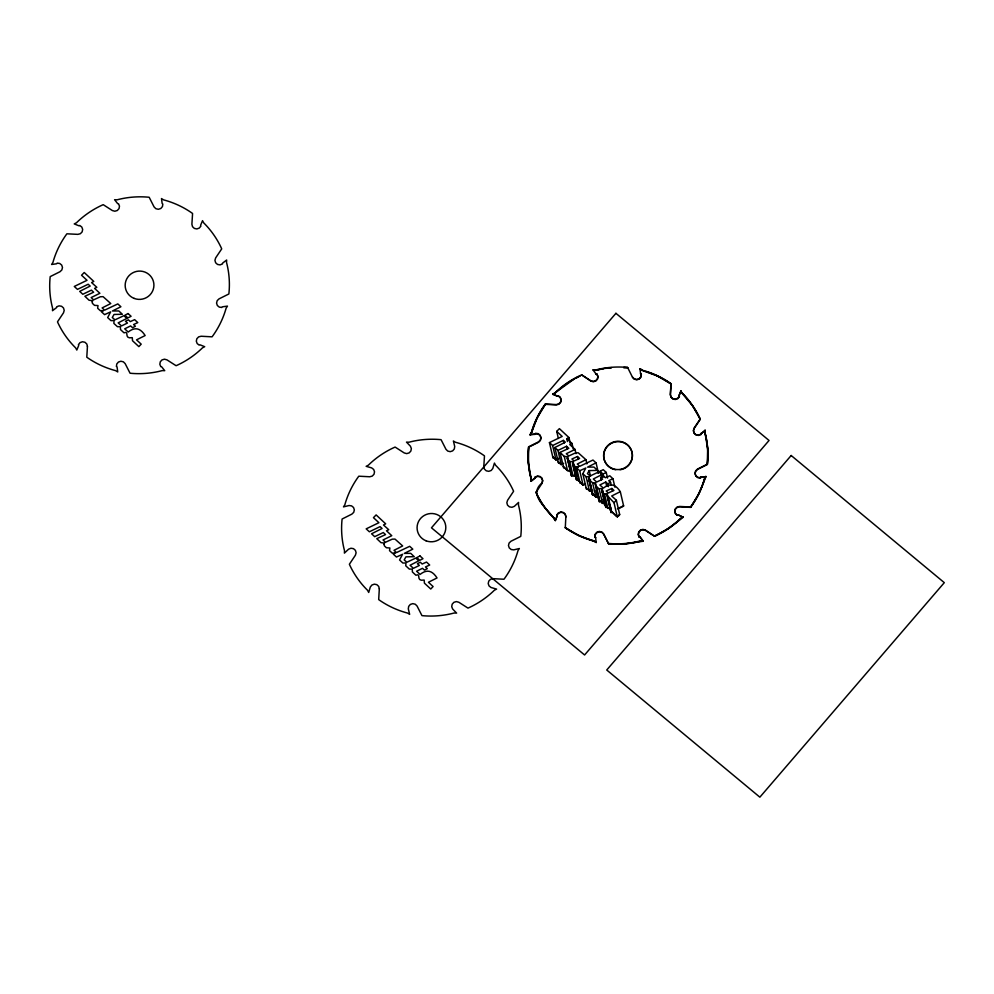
<?xml version="1.0" encoding="UTF-8"?>
<svg xmlns="http://www.w3.org/2000/svg" width="994" height="994" viewBox="0 0 994 994"><rect width="100%" height="100%" fill="white"/><g stroke="black" fill="none" stroke-linecap="round" stroke-linejoin="round"><path stroke-width="1.49" d="M570.643 472.436L573.041 475.902L569.686 461.489L567.388 458.793L567.798 456.818L564.232 456.37L560.044 452.394L568.804 448.319L566.568 446.269L557.957 450.406L554.851 447.499L565.325 442.193L563.337 440.379L552.627 445.511L549.433 442.591L562.182 436.428L556.715 431.384L559.386 428.638L568.953 437.559L570.258 443.212M611.037 512.32L607.098 495.372L607.433 493.794L604.526 493.943C599.904 493.099 604.253 486.874 599.158 488.961L595.654 485.668L595.543 482.836L592.598 482.823L589.032 479.543L589.218 476.722L586.125 476.76L582.832 473.716L585.814 468L579.726 470.746L576.57 467.839L578.533 466.832L575.427 466.782L572.643 463.999M610.453 509.798L610.714 507.859L607.806 508.009L605.259 505.412M605.122 504.741L605.495 502.989L602.439 503.026L598.848 499.622M528.634 446.815L528.46 463.117L531.057 478.474A89.92 88.329 -13.1 0 1 528.634 446.815L538.45 441.908A4.684 4.597 -13.1 0 0 535.629 433.309A1.516 1.491 -13.1 0 1 534.822 434.005L530.026 434.676L534.909 434.353A1.715 1.677 -13.1 0 0 535.356 434.105L535.393 434.067A1.255 1.23 -13.1 0 0 535.729 433.67A4.684 4.597 -13.1 0 1 538.524 442.255L529.939 446.554M641.987 369.818L639.925 368.762L642.074 370.166A89.92 88.329 -13.1 0 1 671.012 383.659L670.329 394.444A4.684 4.597 -13.1 0 0 679.312 396.308A1.516 1.491 -13.1 0 1 679.113 395.277L680.965 390.866L682.195 393.375A89.92 88.329 -13.1 0 1 700.236 419.406L694.172 428.451A4.684 4.597 -13.1 0 0 700.969 434.49A1.516 1.491 -13.1 0 1 701.329 433.496L705.081 430.228L705.044 433.024A89.92 88.329 -13.1 0 1 707.393 464.521L697.564 469.416A4.684 4.597 -13.1 0 0 700.372 478.015A1.516 1.479 -13.1 0 1 701.192 477.344L705.976 476.66L701.093 476.971A1.516 1.491 -13.1 0 0 700.285 477.667A4.684 4.597 -13.1 0 1 697.49 469.069L707.306 464.173A89.92 88.329 -13.1 0 0 704.97 432.663L705.081 430.228M591.964 491.521L592.262 493.782M569.686 461.489L573.153 461.713L572.494 463.366L576.408 479.916M575.849 477.791L576.11 476.263M570.742 472.374L571.152 471.243L568.779 470.932M705.976 476.66L698.931 493.67L690.606 507.375L679.647 506.803A4.684 4.597 -13.1 0 0 677.088 515.352M565.946 516.979A4.684 4.597 -13.1 0 0 556.951 515.153A1.255 1.23 -13.1 0 1 557.137 515.625L557.149 515.625A1.715 1.677 -13.1 0 1 557.149 516.184L555.323 520.607C549.508 509.537 526.733 495.733 541.941 482.997A4.684 4.597 -13.1 0 0 535.12 476.983A1.516 1.491 -13.1 0 1 534.772 477.977L531.032 481.27L534.859 478.325A1.715 1.677 -13.1 0 0 535.12 477.89L535.132 477.828M535.107 477.89L535.12 477.865A1.255 1.23 -13.1 0 0 535.219 477.331A4.684 4.597 -13.1 0 1 542.028 483.345L535.99 492.415A89.92 88.329 -13.1 0 0 554.167 518.446M554.068 518.682L554.08 518.098A89.92 88.329 -13.1 0 1 535.915 492.067M555.323 520.607L557.075 515.836A1.516 1.491 -13.1 0 0 556.876 514.805A4.684 4.597 -13.1 0 1 565.859 516.631L565.3 527.764L579.104 535.766L594.163 541.196A89.92 88.329 -13.1 0 1 565.3 527.764L565.226 527.416A89.92 88.329 -13.1 0 0 594.077 540.848L596.251 542.5L595.53 537.443A1.516 1.491 -13.1 0 0 594.834 536.648A4.684 4.597 -13.1 0 1 603.594 533.815L608.577 543.78L624.779 543.904L643.242 541.233L640.211 537.145A1.516 1.491 -13.1 0 0 639.192 536.81A4.684 4.597 -13.1 0 1 645.367 530.051L654.611 536.263L668.614 528.485L683.213 517.24L678.666 515.103A1.516 1.491 -13.1 0 0 677.61 515.302A4.684 4.597 -13.1 0 1 679.573 506.443L690.519 507.027A89.92 88.329 -13.1 0 0 704.56 478.387L705.889 476.312M605.495 502.989L605.197 505.263M530.026 434.676L531.368 432.601A89.92 88.329 -13.1 0 1 545.321 403.999L556.267 404.558A4.684 4.597 -13.1 0 0 558.218 395.699A1.516 1.491 -13.1 0 1 557.162 395.898L552.689 394.121L557.236 396.246A1.715 1.677 -13.1 0 0 557.758 396.246L557.82 396.233A1.255 1.23 -13.1 0 0 558.305 396.059A4.684 4.597 -13.1 0 1 556.354 404.906L545.395 404.347L537.12 418.039L531.442 432.949A89.92 88.329 -13.1 0 1 545.395 404.347L545.321 403.999M530.113 435.024L531.119 432.638M592.238 491.533L592.051 493.074M598.177 473.231L597.518 470.411L589.193 470.584L587.454 473.641L590.125 475.964L599.071 471.79L601.979 474.56L602.637 477.381M682.294 393.139L682.108 393.028A89.92 88.329 -13.1 0 1 700.149 419.058L694.085 428.103A4.684 4.597 -13.1 0 0 700.894 434.142A1.516 1.491 -13.1 0 1 701.242 433.148M617.386 517.166L614.019 502.74L616.367 500.28L611.695 495.981L620.306 491.67L623.66 506.095L618.74 508.555M619.635 514.345L617.299 516.818L610.95 510.953M618.156 516.346L619.722 514.706L616.367 500.28M552.776 394.469L574.445 378.826M705.156 430.576L701.329 433.496A1.715 1.677 -13.1 0 0 701.068 433.931L701.068 433.931A1.255 1.23 -13.1 0 0 700.956 434.502M552.689 394.121L554.9 392.978A89.92 88.329 -13.1 0 1 581.639 374.862L590.784 380.752A4.684 4.597 -13.1 0 0 596.972 374.017A1.516 1.491 -13.1 0 1 595.965 373.669L596.052 374.017A1.715 1.677 -13.1 0 0 596.487 374.278L596.549 374.291A1.255 1.23 -13.1 0 0 597.059 374.378A4.684 4.597 -13.1 0 1 590.871 381.1L581.639 374.862M654.524 535.915A89.92 88.329 -13.1 0 0 680.927 518.036L683.126 516.892M567.412 441.535L566.754 438.714L568.953 437.559M620.306 491.67C615.485 484.202 610.192 482.786 603.333 488.141L599.867 484.948L605.756 482.04L607.769 483.842L610.564 482.363L611.223 485.184M600.749 474.138L600.09 471.305L603.221 469.665L606.241 472.423L607.558 478.077M601.979 474.56L593.319 478.984L596.673 482.04L602.637 479.183L600.637 477.418L603.532 475.952L605.433 477.729L609.794 475.791L612.95 478.735L614.926 487.209M600.09 471.305L603.01 474.063L606.241 472.423M586.907 463.912L585.926 459.675L577.29 464.036L579.763 466.298L592.971 460.048L596.065 462.869L598.363 472.759M588.063 480.686L590.523 479.443M617.436 508.829L623.573 505.747M596.065 462.869L587.591 467.118L593.965 467.068L597.518 470.411M575.663 378.229L580.508 375.819M573.302 449.077L571.985 443.436L569.761 444.529L575.041 449.425L576.023 453.662M575.041 449.425L566.307 453.699L568.754 455.985L575.526 452.879L578.259 452.804L585.926 459.675M558.578 458.296L555.907 459.576L552.714 456.656M552.788 457.004L555.981 459.924L558.665 458.644M563.685 463.291L561.225 464.471L558.131 461.576M612.95 478.735L608.726 480.686L610.564 482.363M585.429 483.718L582.993 484.823L579.837 481.916M579.924 482.264L583.08 485.171L585.516 484.078M611.857 488.464L606.178 491.011L608.291 492.987L613.944 490.415L611.857 488.464L612.515 491.284M577.502 456.507L571.91 458.992L574.023 461.005L579.614 458.47L577.502 456.507L578.148 459.327M595.356 369.818L593.02 369.917L595.592 370.364L603.507 368.662M606.178 368.327L611.534 367.656A89.92 88.329 -13.1 0 0 595.592 370.364M605.122 504.902L607.893 508.369L610.788 508.207M608.502 543.432A89.92 88.329 -13.1 0 0 640.683 540.811L643.155 540.885M598.761 499.435L602.526 503.374L605.57 503.349M592.499 490.787L589.392 490.825L586.112 487.793M592.573 491.148L589.479 491.173L586.125 476.76M592.175 493.434L595.953 497.236L598.897 497.261L596.524 487.072M623.648 367.594L627.612 367.457A89.92 88.329 -13.1 0 0 595.505 370.004M576.433 475.778L572.954 475.554L570.891 473.604M574.197 475.977L576.508 476.126M642.112 370.414L657.233 375.918L671.087 384.007L670.403 394.792A4.684 4.597 -13.1 0 0 679.399 396.656A1.516 1.491 -13.1 0 1 679.2 395.624L679.113 395.277M683.213 517.24L678.666 515.103M566.754 438.714L571.985 443.436M576.073 478.449L578.707 480.847M592.3 493.608L595.878 496.888L598.823 496.913L598.574 498.777M604.874 500.616L603.147 499.025L604.476 504.728M614.019 502.74L607.098 495.372M616.317 516.184L610.664 510.407M558.206 461.924L561.312 464.819L557.957 450.406M563.312 466.472L567.499 470.435L571.078 470.883L570.742 473.206M563.399 466.82L567.586 470.783L564.232 456.37M682.195 393.375L692.408 405.589L700.149 419.058M643.242 541.233L640.285 537.493A1.715 1.677 -13.1 0 0 639.85 537.245L639.788 537.22A1.255 1.23 -13.1 0 0 639.279 537.145M593.02 369.917L596.052 374.017A1.516 1.491 -13.1 0 0 597.059 374.365M553.993 518.334L555.236 520.26M627.612 367.457L632.582 377.434A4.684 4.597 -13.1 0 0 641.341 374.626A1.516 1.491 -13.1 0 1 640.645 373.831L640.558 373.483A1.516 1.491 -13.1 0 0 641.254 374.266A4.684 4.597 -13.1 0 1 632.495 377.086M575.924 478.077L578.781 481.208L575.427 466.782M610.478 509.847L610.751 510.754M598.574 498.901L598.835 499.783M610.366 509.45L610.552 510.195M707.306 464.173L707.666 448.654L705.044 433.024M701.093 476.971L701.18 477.319A1.516 1.491 -13.1 0 0 700.372 478.015M680.965 390.866L679.2 395.624A1.715 1.677 -13.1 0 0 679.188 396.134L679.2 396.196A1.255 1.23 -13.1 0 0 679.387 396.668M671.012 383.659L671.087 384.007A89.92 88.329 -13.1 0 0 645.963 371.532M690.519 507.027L690.606 507.375A89.92 88.329 -13.1 0 0 704.634 478.735M640.211 537.145L640.285 537.493A1.516 1.491 -13.1 0 0 639.279 537.158A4.684 4.597 -13.1 0 1 645.454 530.398L654.611 536.263A89.92 88.329 -13.1 0 0 681.002 518.383M607.769 483.842L608.427 486.662M605.756 482.04L606.738 486.277M603.01 474.063L603.669 476.884M608.427 498.031L611.385 510.742M607.222 494.267L611.298 512.407M607.123 494.763L611.148 512.73M600.637 477.418L601.295 480.251M604.526 493.943L607.893 508.369M602.215 488.924L603.855 495.981M602.128 489.085L603.78 496.155M604.439 498.976L605.744 504.629M601.792 489.831L606.029 507.549M601.768 490.315L605.607 506.878M599.158 488.961L602.526 503.374M595.307 483.432L599.568 501.796M595.22 483.854L599.245 501.784M595.94 490.291L597.257 495.944M592.598 482.823L595.953 497.236M589.193 470.584L590.511 476.225M589.206 478.524L592.822 494.055M588.697 477.443L592.635 494.403M588.647 478.077L592.648 495.074M588.697 478.661L592.523 494.9M582.832 473.716L586.448 489.259M595.53 537.443L595.617 537.791A1.516 1.491 -13.1 0 0 594.921 536.996A4.684 4.597 -13.1 0 1 603.681 534.163L608.577 543.78A89.92 88.329 -13.1 0 0 640.757 541.158M579.726 470.746L583.08 485.171M596.251 542.5L594.188 541.444M576.57 467.839L580.185 483.382M573.153 461.713L574.147 465.95M572.83 462.185L576.122 476.312M557.162 395.898L557.236 396.246A1.516 1.491 -13.1 0 0 558.293 396.047M572.594 462.695L576.545 479.642M566.568 446.269L567.226 449.102M567.524 457.488L571.798 475.853M563.337 440.379L563.996 443.2M567.388 457.961L571.662 476.312M567.363 458.371L571.326 475.741M556.715 431.384L558.367 438.441M560.044 452.394L563.66 467.938M554.851 447.499L558.466 463.042M552.627 445.511L555.981 459.924M549.433 442.591L553.049 458.122M557.075 515.836L557.149 516.184A1.516 1.491 -13.1 0 0 556.951 515.153M534.822 434.005L534.909 434.353A1.516 1.491 -13.1 0 0 535.716 433.67M534.772 477.977L534.859 478.325A1.516 1.491 -13.1 0 0 535.207 477.331M598.487 498.429L598.661 499.249M639.925 368.762L640.645 373.831A1.715 1.677 -13.1 0 0 640.894 374.266L640.944 374.316A1.255 1.23 -13.1 0 0 641.329 374.639M530.846 478.623L531.032 481.27M531.131 478.822A89.92 88.329 -13.1 0 1 528.709 447.163M554.975 393.326A89.92 88.329 -13.1 0 1 578.061 376.937M623.673 367.507A89.92 88.329 -13.1 0 1 627.686 367.817M615.634 469.752A14.388 14.14 -13.1 0 1 606.116 448.008A14.388 14.14 -13.1 0 1 630.246 448.182A14.388 14.14 -13.1 0 1 620.045 469.789M92.231 301.828L92.454 303.406L94.529 305.357L97.996 305.58L97.636 308.252L100.27 310.65L103.376 310.7L101.4 311.718L104.569 314.626L110.657 311.88L107.675 317.583L110.955 320.627L114.061 320.59L113.863 323.41L117.441 326.691L120.386 326.715L120.485 329.548L124.001 332.828C129.096 330.753 124.747 336.966 129.369 337.811L132.277 337.662L132.525 340.743L138.862 346.62L141.198 344.148L136.538 339.861L145.149 335.537C140.328 328.07 135.035 326.653 128.176 332.021L124.71 328.828L130.599 325.92L132.612 327.709L135.408 326.231L133.569 324.553L137.793 322.603L134.637 319.658L130.276 321.596L128.375 319.819L125.48 321.298L127.48 323.05L121.516 325.92L118.162 322.864L126.822 318.428L123.915 315.67L114.969 319.832L112.297 317.508L114.037 314.452L122.361 314.278L118.808 310.948L112.434 310.985L120.908 306.748L117.814 303.915L104.606 310.165L102.133 307.904L110.769 303.543L103.103 296.672L100.369 296.759L93.598 299.865L91.15 297.566L99.885 293.292L94.604 288.397L96.828 287.303L91.597 282.582L93.784 281.426L84.217 272.505L81.558 275.251L87.025 280.308L74.277 286.458L77.47 289.378L88.18 284.247L90.168 286.073L79.694 291.379L82.8 294.274L91.411 290.149L93.647 292.199L84.888 296.274L89.075 300.238L92.641 300.685L92.231 301.828M384.119 544.227L384.355 545.818L386.417 547.756L389.897 547.98L389.524 550.651L392.158 553.062L395.264 553.111L393.301 554.118L396.457 557.025L402.545 554.279L399.576 559.995L402.856 563.026L405.962 563.002L405.763 565.81L409.329 569.09L412.274 569.115L412.386 571.948L415.902 575.24C420.984 573.153 416.648 579.378 421.27 580.223L424.177 580.061L424.413 583.155L430.762 589.02L433.098 586.559L428.439 582.26L437.037 577.949C432.216 570.469 426.935 569.053 420.064 574.42L416.598 571.227L422.487 568.319L424.5 570.109L427.296 568.643L425.469 566.953L429.681 565.014L426.525 562.07L422.164 564.008L420.276 562.231L417.381 563.697L419.381 565.449L413.405 568.319L410.05 565.263L418.71 560.827L415.803 558.069L406.869 562.244L404.198 559.92L405.925 556.851L414.249 556.69L410.696 553.347L404.322 553.385L412.808 549.148L409.702 546.315L396.507 552.565L394.022 550.303L402.657 545.942L394.991 539.083L392.257 539.158L385.486 542.264L383.038 539.966L391.773 535.691L386.492 530.796L388.729 529.703L383.485 524.994L385.684 523.838L376.117 514.917L373.458 517.663L378.913 522.707L366.165 528.858L369.37 531.778L380.081 526.646L382.069 528.473L371.582 533.778L374.688 536.673L383.299 532.548L385.535 534.598L376.776 538.673L380.963 542.637L384.529 543.097L384.119 544.227M87.435 346.434L86.789 357.219A89.92 88.329 -13.1 0 0 115.639 370.65L117.739 371.942L117.106 367.233A1.516 1.491 -13.1 0 0 116.397 366.451A4.684 4.597 -13.1 0 1 125.157 363.618L130.065 373.235A89.92 88.329 -13.1 0 0 162.246 370.6L164.731 370.687L161.773 366.948A1.516 1.491 -13.1 0 0 160.767 366.612A4.684 4.597 -13.1 0 1 166.942 359.853L176.1 365.717A89.92 88.329 -13.1 0 0 202.49 347.838L204.689 346.695L200.229 344.906A1.516 1.491 -13.1 0 0 199.173 345.104A4.684 4.597 -13.1 0 1 201.136 336.245L212.082 336.829A89.92 88.329 -13.1 0 0 226.123 308.177L227.464 306.115L222.668 306.773A1.516 1.491 -13.1 0 0 221.848 307.469A4.684 4.597 -13.1 0 1 219.053 298.859L228.868 293.975A89.92 88.329 -13.1 0 0 226.533 262.466L226.644 260.018L222.805 262.95A1.516 1.491 -13.1 0 0 222.457 263.944A4.684 4.597 -13.1 0 1 215.648 257.906L221.724 248.86A89.92 88.329 -13.1 0 0 203.683 222.83L202.54 220.668L200.676 225.079A1.516 1.491 -13.1 0 0 200.875 226.11A4.684 4.597 -13.1 0 1 191.892 224.246L192.575 213.462A89.92 88.329 -13.1 0 0 163.588 199.869L161.5 198.564L162.121 203.273A1.516 1.491 -13.1 0 0 162.83 204.068A4.684 4.597 -13.1 0 1 154.058 206.889L149.175 197.259A89.92 88.329 -13.1 0 0 117.081 199.806L114.596 199.719L117.54 203.472A1.516 1.491 -13.1 0 0 118.547 203.807A4.684 4.597 -13.1 0 1 112.359 210.554L103.214 204.665A89.92 88.329 -13.1 0 0 76.463 222.768L74.252 223.923L78.725 225.7A1.516 1.491 -13.1 0 0 79.781 225.489A4.684 4.597 -13.1 0 1 77.843 234.36L66.884 233.801A89.92 88.329 -13.1 0 0 52.931 262.404L51.601 264.479L56.385 263.808A1.516 1.491 -13.1 0 0 57.205 263.112A4.684 4.597 -13.1 0 1 60.013 271.71L50.197 276.618A89.92 88.329 -13.1 0 0 52.62 308.277L52.508 310.712L56.335 307.78A1.516 1.491 -13.1 0 0 56.695 306.786A4.684 4.597 -13.1 0 1 63.517 312.799L57.478 321.857A89.92 88.329 -13.1 0 0 75.656 347.9L76.799 350.05L78.638 345.639A1.516 1.491 -13.1 0 0 78.439 344.607A4.684 4.597 -13.1 0 1 87.435 346.434M379.323 588.833L378.689 599.618A89.92 88.329 -13.1 0 0 407.54 613.062L409.64 614.354L408.298 608.85A4.684 4.597 -13.1 0 1 417.058 606.017L421.953 615.634A89.92 88.329 -13.1 0 0 454.134 613.012L456.619 613.099L452.655 609.011A4.684 4.597 -13.1 0 1 458.83 602.252L467.988 608.117A89.92 88.329 -13.1 0 0 494.378 590.237L496.59 589.094L491.073 587.516A4.684 4.597 -13.1 0 1 493.036 578.657L503.983 579.241A89.92 88.329 -13.1 0 0 518.011 550.589L519.353 548.514L513.749 549.868A4.684 4.597 -13.1 0 1 510.941 541.27L520.769 536.375A89.92 88.329 -13.1 0 0 518.433 504.877L518.545 502.43L514.345 506.356A4.684 4.597 -13.1 0 1 507.549 500.305L513.612 491.26A89.92 88.329 -13.1 0 0 495.571 465.229L494.428 463.067L492.776 468.509A4.684 4.597 -13.1 0 1 483.792 466.646L484.476 455.861A89.92 88.329 -13.1 0 0 455.488 442.268L453.388 440.976L454.718 446.48A4.684 4.597 -13.1 0 1 445.958 449.288L441.063 439.671A89.92 88.329 -13.1 0 0 408.969 442.218L406.484 442.119L410.435 446.219A4.684 4.597 -13.1 0 1 404.247 452.953L395.103 447.064A89.92 88.329 -13.1 0 0 368.352 465.18L366.152 466.323L371.669 467.901A4.684 4.597 -13.1 0 1 369.731 476.76L358.784 476.201A89.92 88.329 -13.1 0 0 344.831 504.803L343.489 506.878L349.093 505.524A4.684 4.597 -13.1 0 1 351.901 514.109L342.098 519.017A89.92 88.329 -13.1 0 0 344.508 550.676L344.409 553.124L348.583 549.185A4.684 4.597 -13.1 0 1 355.405 555.211L349.366 564.269A89.92 88.329 -13.1 0 0 367.544 590.299L368.699 592.461L370.327 587.007A4.684 4.597 -13.1 0 1 379.323 588.833M615.92 313.309L431.471 527.814L584.596 654.984L769.045 440.466L615.92 313.309M791.174 455.5L606.738 670.006L759.863 797.176L944.3 582.658L791.174 455.5M128.064 313.545L124.933 315.185L127.853 317.931L131.084 316.291L128.064 313.545M419.965 555.944L416.834 557.584L419.741 560.343L422.984 558.703L419.965 555.944M134.14 298.399A14.388 14.14 -13.1 0 0 153.784 283.178A14.388 14.14 -13.1 0 0 130.699 274.145A14.388 14.14 -13.1 0 0 134.14 298.399M426.041 540.798A14.388 14.14 -13.1 0 0 445.672 525.577A14.388 14.14 -13.1 0 0 422.599 516.557A14.388 14.14 -13.1 0 0 426.041 540.798M612.577 468.596A14.388 14.14 -13.1 0 0 632.221 453.376A14.388 14.14 -13.1 0 0 609.136 444.343A14.388 14.14 -13.1 0 0 612.577 468.596"/></g></svg>
